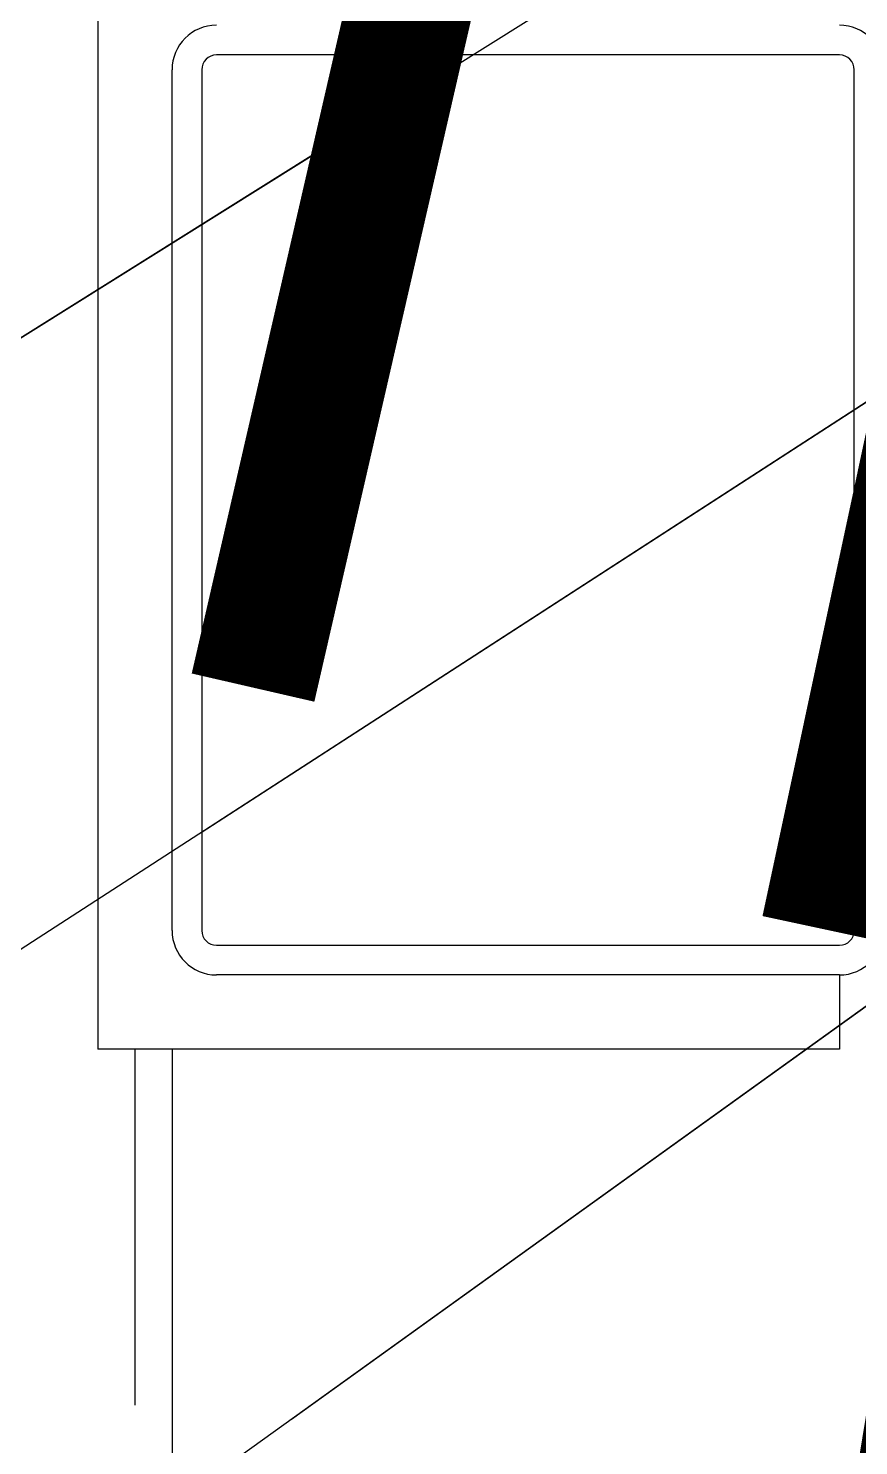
# Model space of a CAD drawing. Header units: inches. Extents: x 0 to 10293, y 0 to 4182.
# Drawn here: x 2916.59 to 2923.59, y 3567.88 to 3579.82 of the extents above; entities that cross this region are included whole.
import ezdxf

# ---------------------------------------------------------------- set-up
doc = ezdxf.new("R2010")
doc.units = ezdxf.units.IN
doc.header["$LTSCALE"] = 48
doc.header["$MEASUREMENT"] = 0
doc.linetypes.add('HIDDEN4', pattern=[0.0937, 0.0625, -0.0312])
doc.styles.add('NOTATION', font='romans.shx', dxfattribs={"width": 0.75})
doc.dimstyles.new('AVANT$7', dxfattribs={"dimscale": 96, "dimtxt": 0.09375, "dimasz": 0.078125, "dimexe": 0.0625, "dimexo": 0.046875, "dimgap": 0.03125, "dimtad": 0, "dimdec": 3, "dimrnd": 0.125, "dimzin": 15, "dimdsep": 46, "dimlunit": 4, "dimtxsty": 'NOTATION', "dimblk1": 'AVATICK', "dimblk2": 'AVATICK', "dimsah": 1, "dimcen": 0.0625, "dimdle": 0.09375, "dimclrd": 256, "dimclre": 256, "dimclrt": 11, "dimaunit": 1, "dimadec": 0, "dimazin": 0, "dimtfac": 1.5, "dimtdec": 3, "dimtix": 1, "dimtmove": 1, "dimatfit": 3, "dimldrblk": 'AVATICK', "dimfxl": 0, "dimtvp": 1.25, "dimfrac": 2, "dimtolj": 1, "dimtzin": 15, "dimarcsym": 0})

# ---------------------------------------------------------------- blocks, each defined once
blk = doc.blocks.new('AVATICK')
blk.add_line((-1, 0), (0.6314, 0))
at = {"const_width": 0.1414}
blk.add_lwpolyline([(0.4714, 0.4714), (-0.4714, -0.4714)], dxfattribs=at)

msp = doc.modelspace()

# ---------------------------------------------------------------- linework, layer by layer
for p, q in [((2917.17625, 3630.16081), (2917.17625, 3571.21816)), ((2923.42625, 3571.84316), (2923.42625, 3571.21816)), ((2923.42625, 3571.21816), (2917.17625, 3571.21816)), ((2917.80125, 3571.21816), (2917.80125, 3479.70366))]:
    msp.add_line(p, q)
at = {"linetype": 'Continuous'}
for p, q in [((2923.42625, 3579.59316), (2918.17625, 3579.59316)), ((2917.80125, 3572.21816), (2917.80125, 3579.46816)), ((2918.05125, 3579.46816), (2918.05125, 3572.21816)), ((2923.55125, 3572.21816), (2923.55125, 3579.46816)), ((2918.17625, 3572.09316), (2923.42625, 3572.09316)), ((2923.42625, 3571.84316), (2918.17625, 3571.84316))]:
    msp.add_line(p, q, dxfattribs=at)
at = {"linetype": 'HIDDEN4'}
msp.add_line((2917.48875, 3571.21816), (2917.48875, 3479.70366), dxfattribs=at)
at = {"linetype": 'Continuous'}
for centre, radius, start, end in [((2918.17625, 3579.46816), 0.375, 90, 180), ((2923.42625, 3579.46816), 0.375, 0, 90), ((2918.17625, 3579.46816), 0.125, 90, 180), ((2923.42625, 3579.46816), 0.125, 0, 90), ((2918.17625, 3572.21816), 0.375, 180, 270), ((2918.17625, 3572.21816), 0.125, 180, 270), ((2923.42625, 3572.21816), 0.375, 270, 0), ((2923.42625, 3572.21816), 0.125, 270, 0)]:
    msp.add_arc(centre, radius, start, end, dxfattribs=at)

# ---------------------------------------------------------------- leaders
for points in [[(2919.60453, 3579.13621), (2899.37655, 3566.47244), (2893.36393, 3566.47244)], [(2924.34349, 3577.11668), (2899.37655, 3560.95877), (2893.36393, 3560.95877)], [(2924.89972, 3572.47718), (2899.37655, 3554.14187), (2893.36393, 3554.14187)]]:
    msp.add_leader(points, dimstyle='AVANT$7')

doc.saveas('drawing.dxf')
